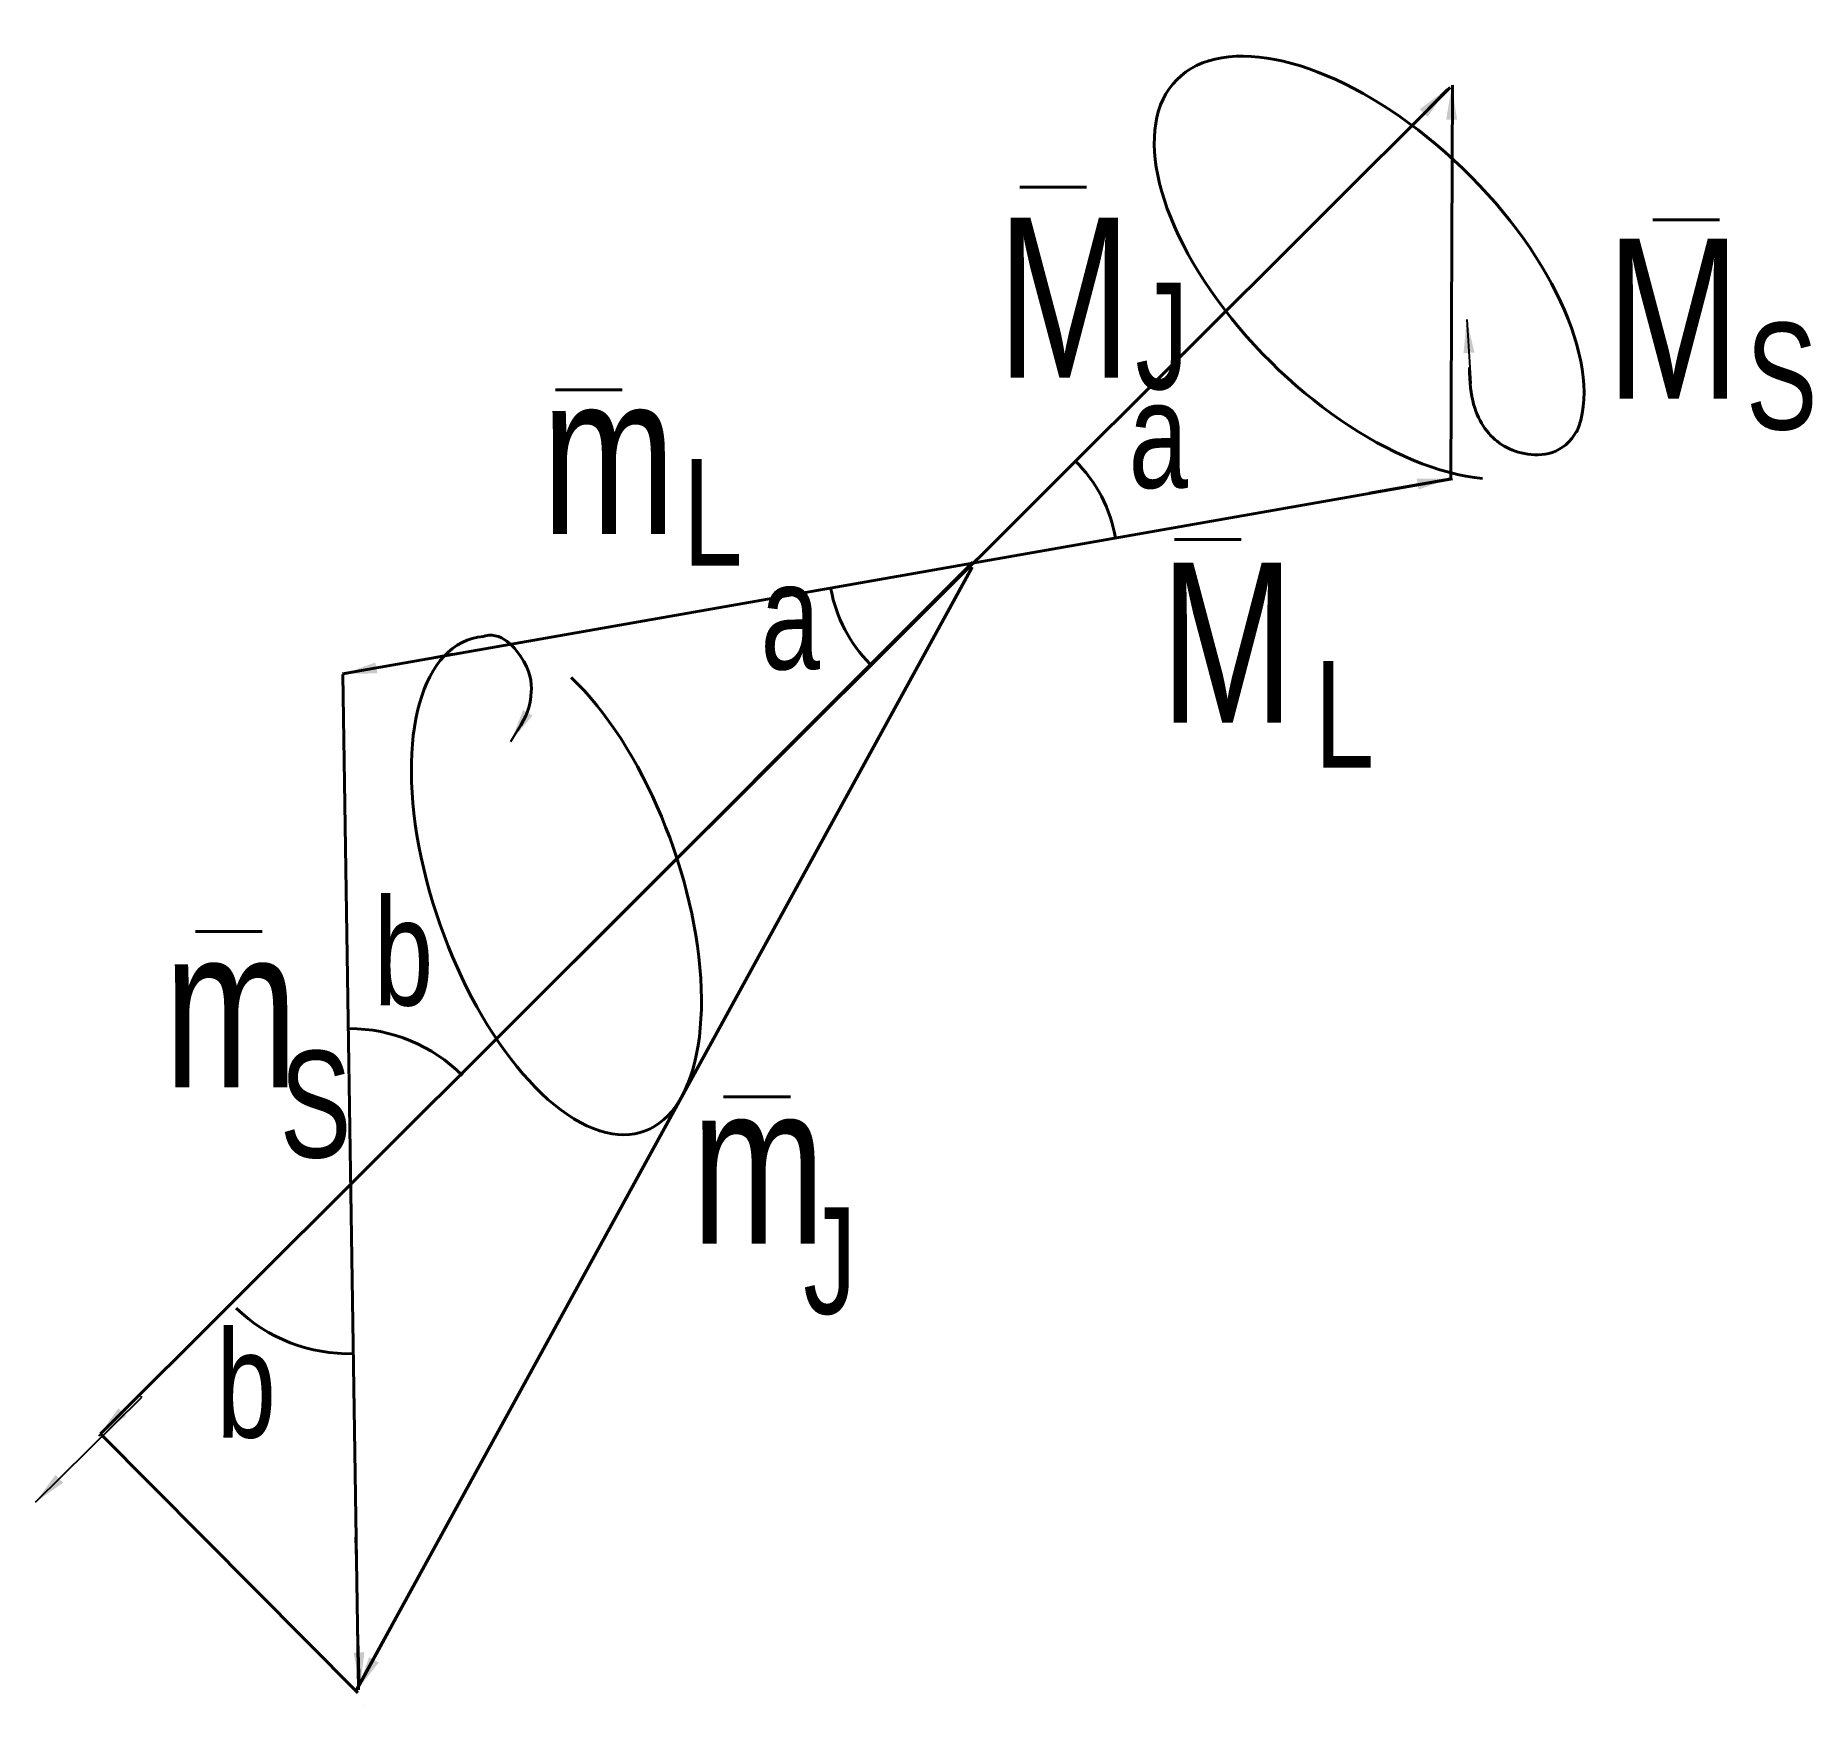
# Model space of a CAD drawing. Header units: millimetres. Extents: x 0 to 133, y -15 to 110.
import ezdxf

# ---------------------------------------------------------------- set-up
doc = ezdxf.new("R2010")
doc.units = ezdxf.units.MM
doc.layers.get('0').update_dxf_attribs({"linetype": 'CONTINUOUS', "lineweight": 0})
doc.styles.get("Standard").update_dxf_attribs({"font": 'txt', "width": 0.75})
doc.dimstyles.get("Standard").update_dxf_attribs({"dimtxt": 2.5, "dimasz": 2.5, "dimexe": 1.25, "dimexo": 0.625, "dimtad": 1, "dimtxsty": 'Standard', "dimcen": 2.5, "dimadec": 0, "dimazin": 0, "dimtfac": 1, "dimtmove": 0, "dimatfit": 3, "dimfxl": 1, "dimarcsym": 0})

msp = doc.modelspace()

# ---------------------------------------------------------------- linework, layer by layer
at = {"lineweight": 40}
for p, q in [((4.86, 5.12), (106.07, 106.07)), ((106.25, 106.25), (106.13, 76.77)), ((73.8, 98.6), (78.8, 98.6)), ((121.28, 96.16), (126.28, 96.16)), ((39, 83.4), (44, 83.4)), ((106.25, 76.75), (23.03, 62.12)), ((85.4, 72.2), (90.4, 72.2)), ((24.06, -14.06), (70.23, 70.11)), ((37.11, 64.84), (37.11, 64.84)), ((37.11, 64.84), (37.11, 64.84)), ((37.5, 64.06), (37.5, 64.06)), ((24.22, -14.06), (23.04, 62.08)), ((12, 42.8), (17, 42.8)), ((51.6, 30.4), (56.6, 30.4)), ((4.86, 5.12), (24.16, -14.3)), ((24.61, -15.23), (24.61, -15.23))]:
    msp.add_line(p, q, dxfattribs=at)
for centre, radius, start, end in [((70.53, 70.53), 10.6, 9.4623, 45.6437), ((70.29, 70.45), 10.83, 190.5392, 224.6649), ((23.52, 23.52), 12, 45, 90), ((23.52, 23.36), 12.22, 226.0809, 271.5694), ((0, 0), 0, 0, 0)]:
    msp.add_arc(centre, radius, start, end, dxfattribs=at)
for centre, major_axis, ratio, start_param, end_param in [((100, 92.58), (-14.45, 14.06), 0.506942, 3.33717, 2.585616), ((39.06, 46.25), (-6.56, 18.44), 0.470423, 6.162829, 5.532884)]:
    msp.add_ellipse(centre, major_axis=major_axis, ratio=ratio, start_param=start_param, end_param=end_param, dxfattribs=at)
for points in [[(115.61, 80.38), (114.59, 78.54), (111.31, 78.23), (108.44, 80.18), (107.52, 82.84), (107.52, 85.09)], [(33.48, 64.9), (34.88, 65.41), (37.17, 62.77), (37.27, 60.42), (36.86, 58.98), (36.15, 57.86)]]:
    msp.add_open_spline(points, degree=3, dxfattribs=at)

# ---------------------------------------------------------------- texts
at = {"lineweight": 40, "width": 100, "attachment_point": 5}
for s, insert, char_height in [('M', (77.15, 90.33), 12), ('M', (122.81, 88.75), 12), ('J', (84.47, 87.4), 8), ('S', (130.94, 84.38), 8), ('m', (42.97, 78.61), 12), ('a', (84.2, 80), 8), ('L', (50.78, 74.22), 8), ('M', (89.36, 64.45), 12), ('a', (56.6, 66.4), 8), ('L', (98.14, 59.08), 8), ('b', (27.6, 41.2), 8), ('m', (14.65, 37.11), 12), ('S', (21, 29.79), 8), ('m', (54.2, 25.39), 12), ('J', (59.57, 18.07), 8), ('b', (15.8, 8.8), 8)]:
    msp.add_mtext(s, dxfattribs=dict(at, insert=insert, char_height=char_height))

# ---------------------------------------------------------------- leaders
at = {"lineweight": 40}
for points in [[(105.83, 105.96), (101.13, 101.13)], [(106.2, 106.17), (106.17, 99.52)], [(107.32, 88.68), (107.64, 83.88), (107.64, 83.88)], [(106.1, 76.77), (99.99, 75.7)], [(23.1, 62.1), (31.29, 63.65)], [(35.65, 57.04), (36.53, 58.55)], [(0, 0), (7.95, 7.86), (7.95, 7.95)], [(24.33, -13.76), (24, -2.62)], [(24.17, -14.01), (30.88, -1.72)]]:
    msp.add_leader(points, dimstyle='Standard', dxfattribs=at)
at = {"lineweight": 70}
msp.add_leader([(4.74, 4.99), (70.27, 70.53)], dimstyle='Standard', dxfattribs=at)

doc.saveas('drawing.dxf')
